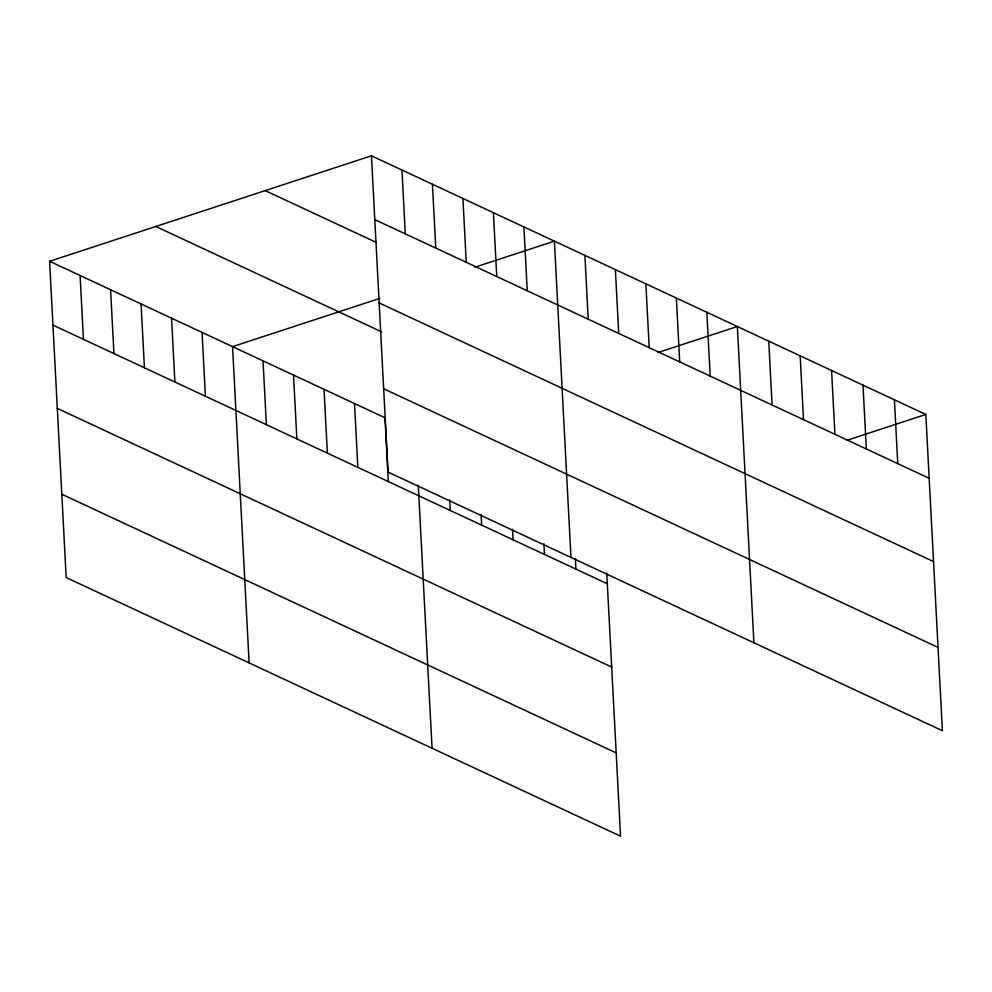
<?xml version="1.0" encoding="UTF-8"?>
<svg xmlns="http://www.w3.org/2000/svg" width="992" height="992" viewBox="0 0 992 992"><rect width="100%" height="100%" fill="white"/><g stroke="black" fill="none" stroke-linecap="round" stroke-linejoin="round"><path stroke-width="1.49" d="M606.757 573.116L620.546 836.194L66.179 577.542L49.6 261.28L371.454 155.806L925.821 414.458L942.4 730.72L388.021 472.068L371.454 155.806M379.614 298.443L232.55 346.642L249.116 662.904M475.094 267.146L554.392 241.155L570.97 557.417M658.031 352.507L737.341 326.517L753.908 642.779M846.523 440.448L925.821 414.458M374.79 219.629L929.169 478.28M265.236 190.613L376.117 242.346M379.155 302.932L933.534 561.584M155.806 226.474L381.722 331.874M383.656 388.765L938.035 647.416M49.6 261.28L384.995 417.768L388.343 481.591M52.948 325.103L607.315 583.755M57.313 408.406L611.692 667.058M61.814 494.239L616.181 752.891M894.412 399.801L897.76 463.624M862.99 385.144L866.338 448.967M831.581 370.487L834.929 434.31M800.172 355.83L803.508 419.653M768.75 341.174L772.098 404.996M706.85 312.294L710.198 376.117M676.358 298.059L679.706 361.894M645.866 283.836L649.214 347.659M615.375 269.613L618.723 333.436M584.883 255.39L588.231 319.213M575.348 558.459L575.906 569.098M543.938 543.802L544.496 554.441M523.9 226.932L527.248 290.755M512.517 529.145L513.075 539.784M493.408 212.71L496.756 276.532M481.108 514.488L481.666 525.128M462.917 198.487L466.265 262.31M449.686 499.832L450.244 510.471M432.438 184.252L435.773 248.087M401.946 170.029L405.282 233.852M418.277 485.175L432.066 748.253M354.504 403.546L357.852 467.368M324.012 389.31L327.36 453.146M293.52 375.088L296.868 438.91M263.029 360.865L266.377 424.688M202.058 332.407L205.394 396.242M171.566 318.184L174.902 382.007M141.075 303.961L144.423 367.784M110.583 289.738L113.931 353.561M80.092 275.503L83.44 339.338"/></g></svg>
